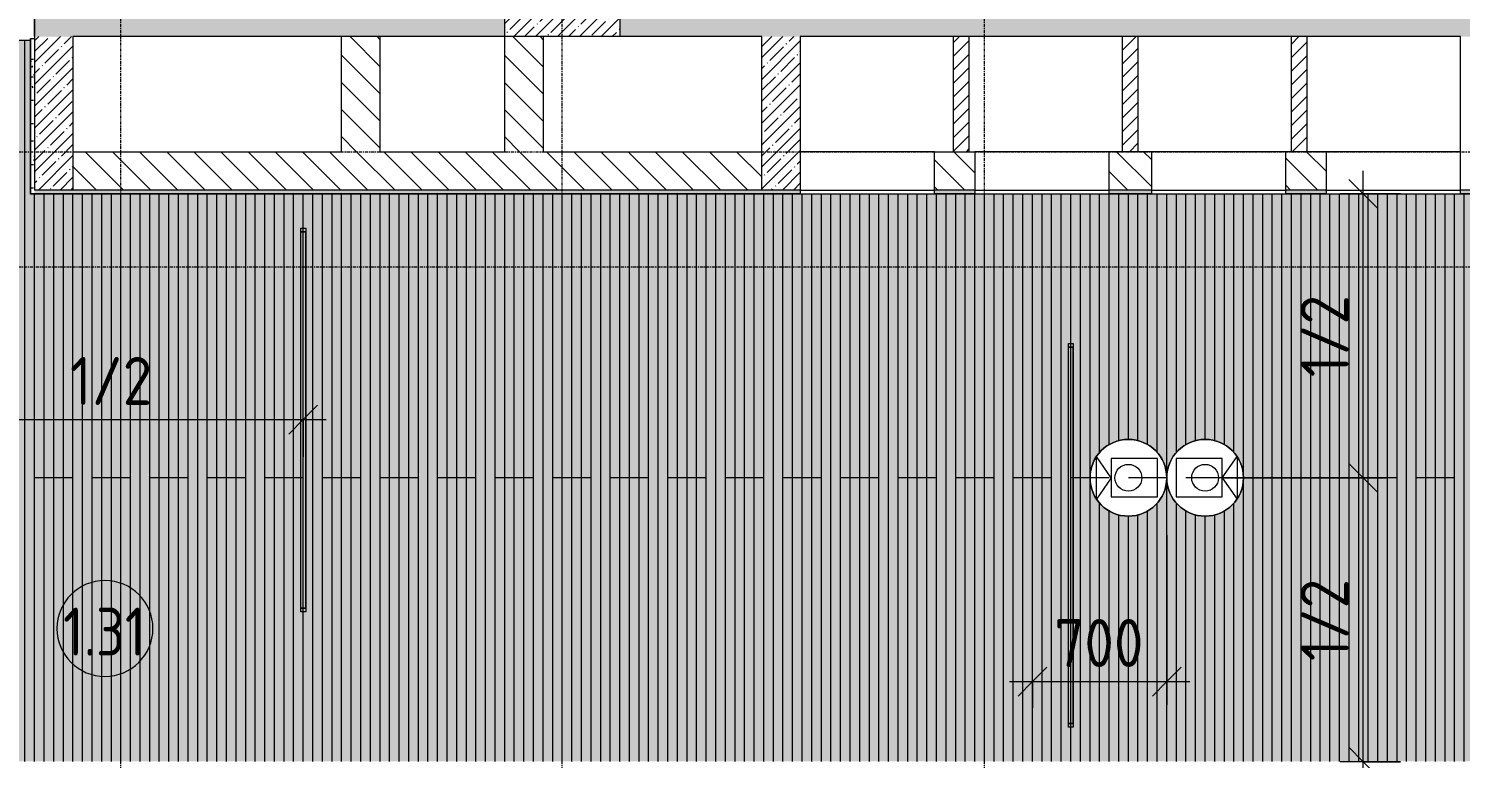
# Model space of a CAD drawing. Header units: millimetres. Extents: x 35928 to 232966, y -8553 to 29000.
# Drawn here: x 51679 to 59140, y 7937 to 11741 of the extents above; entities that cross this region are included whole.
import ezdxf

# ---------------------------------------------------------------- set-up
doc = ezdxf.new("R2010")
doc.units = ezdxf.units.MM
doc.linetypes.add('ADSK_Штрих_ш2 п1', pattern=[300, 200, -100])
doc.linetypes.add('Осевая', pattern=[31.75, 6.35, -4.7625, 15.875, -4.7625])
for name, color, linetype, lineweight in [('A-ANNO-DIMS', 7, 'Continuous', 9), ('A-ANNO-DIMS-100', 7, 'Continuous', 9), ('A-AREA-IDEN', 7, 'Continuous', 9), ('A-CLNG-PATT', 7, 'Continuous', 9), ('A-DETL-2', 7, 'ADSK_Штрих_ш2 п1', 9), ('A-WALL', 7, 'Continuous', 9), ('I-WALL', 7, 'Continuous', 9), ('S-COLS', 7, 'Continuous', 9), ('Оси-2', 7, 'Осевая', 9)]:
    doc.layers.add(name, color=color, linetype=linetype, lineweight=lineweight)
for name, color, linetype, lineweight, true_color in [('A-CLNG-1', 7, 'Continuous', 9, 0xeaeaea), ('A-WALL-1', 7, 'Continuous', 9, 0x3c3c3c), ('A-WALL-FNSH-1', 7, 'Continuous', 9, 0x3c3c3c), ('E-LITE-EQPM-1', 7, 'Continuous', 9, 0xff8080), ('I-WALL-1', 7, 'Continuous', 9, 0x535353), ('Q-SPCQ-3', 7, 'Continuous', 9, 0x008040), ('S-COLS-1', 9, 'Continuous', 9, 0x808080), ('S-COLS-2', 7, 'Continuous', 9, 0x3c3c3c)]:
    doc.layers.add(name, color=color, linetype=linetype, lineweight=lineweight, true_color=true_color)
doc.layers.add('A-CLNG-PATT-1', color=7, linetype='Continuous', lineweight=9, transparency=1)
doc.styles.add('GOST Common', font='GOST_Common.ttf', dxfattribs={"width": 0.9, "height": 250})
doc.styles.add('ISOCPEUR', font='isocpeur.ttf', dxfattribs={"width": 0.9, "height": 250})
doc.dimstyles.new('ISO-2_5_0_9К_БОЛЬШОЙ', dxfattribs={"dimscale": 304.8, "dimtxt": 248.995294, "dimasz": 0.492126, "dimexe": 0.393701, "dimexo": 0.984252, "dimgap": 0, "dimtad": 1, "dimdec": 0, "dimrnd": 10, "dimzin": 0, "dimdsep": 46, "dimtxsty": 'ISOCPEUR', "dimblk1": 'OBLIQUE', "dimblk2": 'OBLIQUE', "dimsah": 1, "dimcen": 0.09, "dimdle": 0.393701, "dimazin": 0, "dimtfac": 1, "dimtdec": 4, "dimtix": 1, "dimtmove": 0, "dimatfit": 3, "dimfxl": 1, "dimtvp": 1, "dimtolj": 1, "dimtzin": 0, "dimarcsym": 2})
pattern_1 = [(45, (0, 0), (-57.02463, 57.02463), []), (45, (57.025, 0), (-57.02463, 57.02463), [100.806, -20.161, 3.353, -16.808])]
pattern_2 = [(135, (0, 0), (-70.71068, -70.71068), [])]
pattern_3 = [(45, (0, 0), (-35.35534, 35.35534), [])]
pattern_4 = [(0, (0, 0), (121.92, 30.48), [10.058, -81.382, 10.058, -81.382, -487.68]), (0, (0, 0), (121.92, 30.48), [-182.88, 10.058, -172.822, 10.058, -81.382, -213.36]), (0, (0, 0), (121.92, 30.48), [-457.2, 10.058, -50.902, 10.058, -142.342]), (120, (45.72, 15.24), (-87.356454, 90.345817), [10.058, -81.382, 10.058, -81.382, -487.68]), (120, (45.72, 15.24), (-87.356454, 90.345817), [-182.88, 10.058, -172.822, 10.058, -81.382, -213.36]), (120, (45.72, 15.24), (-87.356454, 90.345817), [-457.2, 10.058, -50.902, 10.058, -142.342]), (240, (60.96, 76.2), (-34.563546, -120.825817), [10.058, -81.382, 10.058, -81.382, -487.68]), (240, (60.96, 76.2), (-34.563546, -120.825817), [-182.88, 10.058, -172.822, 10.058, -81.382, -213.36]), (240, (60.96, 76.2), (-34.563546, -120.825817), [-457.2, 10.058, -50.902, 10.058, -142.342])]

# ---------------------------------------------------------------- blocks, each defined once
blk = doc.blocks.new('BSC_Колонна _Прямоугольная - 600х600-23205375-Сводный план потолков 1 этажа в осях 12-23')
at = {"layer": 'S-COLS-1'}
h = blk.add_hatch(dxfattribs=at)
h.set_pattern_fill('FP_24', color=256, style=0, pattern_type=2)
h.set_pattern_definition([(45, (-54460, -12000), (-57.02463, 57.02463), []), (45, (-54402.975, -12000), (-57.02463, 57.02463), [100.806, -20.161, 3.353, -16.808])])
h.paths.add_polyline_path([(-300, -300), (300, -300), (300, 300), (-300, 300), (-300, -144)])
at = {"layer": 'S-COLS-2'}
for p, q in [((-300, 300), (300, 300)), ((-300, -300), (-300, 300)), ((300, 300), (300, -300)), ((300, -300), (-300, -300))]:
    blk.add_line(p, q, dxfattribs=at)
blk = doc.blocks.new('Downlight - Strip - 2000 мм-27655400-Сводный план потолков 1 этажа в осях 12-23')
at = {"layer": 'E-LITE-EQPM-1'}
for p, q in [((-1000, -231.3), (-1000, -205.9)), ((-1000, -205.9), (-980.9, -205.9)), ((-980.9, -231.3), (-980.9, -205.9)), ((-980.9, -205.9), (981, -205.9)), ((-980.9, -205.9), (-980.9, -231.3)), ((-980.9, -231.3), (-980.9, -205.9)), ((-980.9, -205.9), (-980.9, -231.3)), ((-980.9, -205.9), (981, -205.9)), ((-980.9, -205.9), (981, -205.9)), ((981, -205.9), (981, -231.3)), ((981, -231.3), (981, -205.9)), ((981, -205.9), (1000, -205.9)), ((981, -231.3), (981, -205.9)), ((981, -205.9), (981, -231.3)), ((1000, -205.9), (1000, -231.3)), ((-980.9, -231.3), (-1000, -231.3)), ((981, -231.3), (-980.9, -231.3)), ((981, -231.3), (-980.9, -231.3)), ((-980.9, -231.3), (981, -231.3)), ((1000, -231.3), (981, -231.3))]:
    blk.add_line(p, q, dxfattribs=at)
blk = doc.blocks.new('Видеокамера - Желтый-29504207-Сводный план потолков 1 этажа в осях 12-23')
at = {"layer": 'Q-SPCQ-3'}
for p, q in [((89, 100), (-151, 100)), ((-151, 100), (-151, -100)), ((89, 0), (166.6, 110.7)), ((89, -100), (89, 100)), ((166.6, 110.7), (166.6, -110.7)), ((89, 0), (166.6, -110.7)), ((-151, -100), (89, -100))]:
    blk.add_line(p, q, dxfattribs=at)
for radius in [200, 70]:
    blk.add_circle((0, 0), radius, dxfattribs=at)
for start, end in [(0, 180), (180, 360)]:
    blk.add_arc((0, 0), 200, start, end, dxfattribs=at)
blk = doc.blocks.new('Видеокамера - Желтый-29490382-Сводный план потолков 1 этажа в осях 12-23')
at = {"layer": 'Q-SPCQ-3'}
for p, q in [((89, 100), (-151, 100)), ((-151, 100), (-151, -100)), ((89, 0), (166.6, 110.7)), ((89, -100), (89, 100)), ((166.6, 110.7), (166.6, -110.7)), ((89, 0), (166.6, -110.7)), ((-151, -100), (89, -100))]:
    blk.add_line(p, q, dxfattribs=at)
for radius in [200, 70]:
    blk.add_circle((0, 0), radius, dxfattribs=at)
for start, end in [(0, 180), (180, 360)]:
    blk.add_arc((0, 0), 200, start, end, dxfattribs=at)
blk = doc.blocks.new('DIMBLOCK33-Сводный план потолков 1 этажа в осях 12-23')
at = {"layer": 'A-ANNO-DIMS-100', "lineweight": 20}
for p, q in [((58633.9, 9400), (58558.9, 9475)), ((58633.9, 9400), (58708.9, 9325)), ((58633.9, 7920), (58558.9, 7995)), ((58633.9, 7920), (58708.9, 7845))]:
    blk.add_line(p, q, dxfattribs=at)
at = {"layer": 'A-ANNO-DIMS-100'}
for p, q in [((57910, 9400), (58753.9, 9400)), ((58633.9, 9400), (57910, 9400)), ((58633.9, 7800), (58633.9, 9400)), ((58827.8, 7920), (58513.9, 7920)), ((58633.9, 7920), (58827.8, 7920))]:
    blk.add_line(p, q, dxfattribs=at)
at = {"layer": 'A-ANNO-DIMS-100', "color": 0, "insert": (58307.3, 8444.5), "char_height": 250, "width": 517.144, "attachment_point": 1, "rotation": 90, "line_spacing_factor": 1.149209, "style": 'ISOCPEUR'}
blk.add_mtext('1/2', dxfattribs=at)
blk = doc.blocks.new('_Oblique')
at = {"color": 0, "linetype": 'ByBlock', "lineweight": -2}
blk.add_line((-0.5, -0.5), (0.5, 0.5), dxfattribs=at)
blk = doc.blocks.new('DIMBLOCK34-Сводный план потолков 1 этажа в осях 12-23')
at = {"layer": 'A-ANNO-DIMS-100'}
for p, q in [((58633.9, 9400), (58633.9, 11000)), ((58827.8, 10880), (58513.9, 10880)), ((58633.9, 10880), (58827.8, 10880)), ((57910, 9400), (58753.9, 9400)), ((58633.9, 9400), (57910, 9400))]:
    blk.add_line(p, q, dxfattribs=at)
at = {"layer": 'A-ANNO-DIMS-100', "lineweight": 20}
for p, q in [((58633.9, 10880), (58558.9, 10955)), ((58633.9, 10880), (58708.9, 10805)), ((58633.9, 9400), (58558.9, 9475)), ((58633.9, 9400), (58708.9, 9325))]:
    blk.add_line(p, q, dxfattribs=at)
at = {"layer": 'A-ANNO-DIMS-100', "color": 0, "insert": (58307.3, 9924.5), "char_height": 250, "width": 517.144, "attachment_point": 1, "rotation": 90, "line_spacing_factor": 1.149209, "style": 'ISOCPEUR'}
blk.add_mtext('1/2', dxfattribs=at)
blk = doc.blocks.new('DIMBLOCK35-Сводный план потолков 1 этажа в осях 12-23')
at = {"layer": 'A-ANNO-DIMS-100'}
for p, q in [((57610, 9100), (57610, 8217.1)), ((57610, 8337.1), (57610, 9100)), ((56910, 8200), (56910, 8457.1)), ((56790, 8337.1), (57730, 8337.1)), ((56910, 8337.1), (56910, 8200))]:
    blk.add_line(p, q, dxfattribs=at)
at = {"layer": 'A-ANNO-DIMS-100', "lineweight": 20}
for p, q in [((56910, 8337.1), (56985, 8412.1)), ((57610, 8337.1), (57685, 8412.1)), ((56910, 8337.1), (56835, 8262.1)), ((57610, 8337.1), (57535, 8262.1))]:
    blk.add_line(p, q, dxfattribs=at)
at = {"layer": 'A-ANNO-DIMS-100', "color": 0, "insert": (57023, 8663.7), "char_height": 250, "width": 568.858, "attachment_point": 1, "line_spacing_factor": 1.149209, "style": 'ISOCPEUR'}
blk.add_mtext('700', dxfattribs=at)
blk = doc.blocks.new('Марка_Помещения - Номер-25198446-Сводный план потолков 1 этажа в осях 12-23')
at = {"layer": 'A-AREA-IDEN'}
for start, end in [(360, 180), (180, 360)]:
    blk.add_arc((0, 0), 2.5, start, end, dxfattribs=at)
blk = doc.blocks.new('DIMBLOCK78-Сводный план потолков 1 этажа в осях 12-23')
at = {"layer": 'A-ANNO-DIMS-100'}
for p, q in [((50668.3, 11000), (50668.3, 9400)), ((51390, 10880), (50548.3, 10880)), ((50668.3, 10880), (51390, 10880)), ((50610, 9400), (50788.3, 9400)), ((50668.3, 9400), (50610, 9400))]:
    blk.add_line(p, q, dxfattribs=at)
at = {"layer": 'A-ANNO-DIMS-100', "lineweight": 20}
for p, q in [((50668.3, 10880), (50593.3, 10955)), ((50668.3, 10880), (50743.3, 10805)), ((50668.3, 9400), (50593.3, 9475)), ((50668.3, 9400), (50743.3, 9325))]:
    blk.add_line(p, q, dxfattribs=at)
at = {"layer": 'A-ANNO-DIMS-100', "color": 0, "insert": (50341.6, 9924.5), "char_height": 250, "width": 517.144, "attachment_point": 1, "rotation": 90, "line_spacing_factor": 1.149209, "style": 'ISOCPEUR'}
blk.add_mtext('1/2', dxfattribs=at)
blk = doc.blocks.new('DIMBLOCK83-Сводный план потолков 1 этажа в осях 12-23')
at = {"layer": 'A-ANNO-DIMS-100'}
for p, q in [((51110, 9900), (51110, 9583.2)), ((51110, 9703.2), (51110, 9900)), ((53110, 9509.3), (53110, 9823.2)), ((51110, 9703.2), (53230, 9703.2)), ((53110, 9703.2), (53110, 9509.3))]:
    blk.add_line(p, q, dxfattribs=at)
at = {"layer": 'A-ANNO-DIMS-100', "lineweight": 20}
for p, q in [((51110, 9703.2), (51185, 9778.2)), ((53110, 9703.2), (53185, 9778.2)), ((51110, 9703.2), (51035, 9628.2)), ((53110, 9703.2), (53035, 9628.2))]:
    blk.add_line(p, q, dxfattribs=at)
at = {"layer": 'A-ANNO-DIMS-100', "color": 0, "insert": (51894.5, 10029.8), "char_height": 250, "width": 517.144, "attachment_point": 1, "line_spacing_factor": 1.149209, "style": 'ISOCPEUR'}
blk.add_mtext('1/2', dxfattribs=at)

msp = doc.modelspace()

# ---------------------------------------------------------------- hatches: boundary and pattern name
at = {"layer": 'A-CLNG-PATT'}
h = msp.add_hatch(dxfattribs=at)
h.set_pattern_fill('FP_68', color=256, style=0, pattern_type=2)
h.set_pattern_definition([(90, (54560, 11273.553), (50, -3e-15), [])])
h.paths.add_polyline_path([(75365.9, 7921), (75459, 7921), (75459, 10879), (61939, 10879), (61939, 11349), (61381, 11349), (61381, 10879), (51689, 10879), (51689, 11679), (45931, 11679), (45931, 10879), (42401, 10879), (42401, 10209), (38761, 10209), (38761, 7921), (68010, 7921), (68010, 7941), (68110, 7941), (68110, 7921), (68760, 7921), (68760, 7941), (68860, 7941), (68860, 7921), (74639.6, 7921)])
h.paths.add_polyline_path([(57610, 9400), (57615.8, 9447.9), (57632.9, 9492.9), (57660.3, 9532.6), (57696.4, 9564.6), (57739.1, 9587), (57785.9, 9598.5), (57834.1, 9598.5), (57880.9, 9587), (57923.6, 9564.6), (57959.7, 9532.6), (57987.1, 9492.9), (58004.2, 9447.9), (58010, 9400), (58004.2, 9352.1), (57987.1, 9307.1), (57959.7, 9267.4), (57923.6, 9235.4), (57880.9, 9213), (57834.1, 9201.5), (57785.9, 9201.5), (57739.1, 9213), (57696.4, 9235.4), (57660.3, 9267.4), (57632.9, 9307.1), (57615.8, 9352.1), (57613.6, 9370.1)])
h.paths.add_polyline_path([(57434.1, 9201.5), (57385.9, 9201.5), (57339.1, 9213), (57296.4, 9235.4), (57260.3, 9267.4), (57232.9, 9307.1), (57215.8, 9352.1), (57210, 9400), (57215.8, 9447.9), (57232.9, 9492.9), (57260.3, 9532.6), (57296.4, 9564.6), (57339.1, 9587), (57385.9, 9598.5), (57434.1, 9598.5), (57480.9, 9587), (57523.6, 9564.6), (57559.7, 9532.6), (57587.1, 9492.9), (57604.2, 9447.9), (57610, 9400), (57604.2, 9352.1), (57587.1, 9307.1), (57559.7, 9267.4), (57523.6, 9235.4), (57480.9, 9213)])
at = {"layer": 'A-CLNG-PATT-1'}
h = msp.add_hatch(color=256, dxfattribs=at)
h.paths.add_polyline_path([(75365.9, 7921), (75459, 7921), (75459, 10879), (61939, 10879), (61939, 11349), (61381, 11349), (61381, 10879), (51689, 10879), (51689, 11679), (45931, 11679), (45931, 10879), (42401, 10879), (42401, 10209), (38761, 10209), (38761, 7921), (68010, 7921), (68010, 7941), (68110, 7941), (68110, 7921), (68760, 7921), (68760, 7941), (68860, 7941), (68860, 7921), (74639.6, 7921)])
h.paths.add_polyline_path([(57610, 9400), (57615.8, 9447.9), (57632.9, 9492.9), (57660.3, 9532.6), (57696.4, 9564.6), (57739.1, 9587), (57785.9, 9598.5), (57834.1, 9598.5), (57880.9, 9587), (57923.6, 9564.6), (57959.7, 9532.6), (57987.1, 9492.9), (58004.2, 9447.9), (58010, 9400), (58004.2, 9352.1), (57987.1, 9307.1), (57959.7, 9267.4), (57923.6, 9235.4), (57880.9, 9213), (57834.1, 9201.5), (57785.9, 9201.5), (57739.1, 9213), (57696.4, 9235.4), (57660.3, 9267.4), (57632.9, 9307.1), (57615.8, 9352.1), (57613.6, 9370.1)])
h.paths.add_polyline_path([(57434.1, 9201.5), (57385.9, 9201.5), (57339.1, 9213), (57296.4, 9235.4), (57260.3, 9267.4), (57232.9, 9307.1), (57215.8, 9352.1), (57210, 9400), (57215.8, 9447.9), (57232.9, 9492.9), (57260.3, 9532.6), (57296.4, 9564.6), (57339.1, 9587), (57385.9, 9598.5), (57434.1, 9598.5), (57480.9, 9587), (57523.6, 9564.6), (57559.7, 9532.6), (57587.1, 9492.9), (57604.2, 9447.9), (57610, 9400), (57604.2, 9352.1), (57587.1, 9307.1), (57559.7, 9267.4), (57523.6, 9235.4), (57480.9, 9213)])
at = {"layer": 'I-WALL'}
h = msp.add_hatch(dxfattribs=at)
h.set_pattern_fill('FP_1', color=256, style=0, pattern_type=2)
h.set_pattern_definition(pattern_1)
h.paths.add_polyline_path([(59140, 11700), (60160, 11700), (60160, 11900), (54760, 11900), (54760, 11700), (58661.8, 11700)])
h.paths.add_polyline_path([(53510, 11700), (54160, 11700), (54160, 11900), (51710, 11900), (51710, 11700), (53310, 11700)])
h = msp.add_hatch(dxfattribs=at)
h.set_pattern_fill('FP_58', color=256, style=0, pattern_type=2)
h.set_pattern_definition(pattern_4)
h.paths.add_polyline_path([(51690, 10880), (51710, 10880), (51710, 11690), (51690, 11690), (51690, 10927.3)])
h = msp.add_hatch(dxfattribs=at)
h.set_pattern_fill('FP_1', color=256, style=0, pattern_type=2)
h.set_pattern_definition(pattern_1)
h.paths.add_polyline_path([(51910, 10900), (51910, 11700), (51710, 11700), (51710, 10900)])
h = msp.add_hatch(dxfattribs=at)
h.set_pattern_fill('FP_20', color=256, style=0, pattern_type=2)
h.set_pattern_definition(pattern_2)
h.paths.add_polyline_path([(53510, 11100), (53510, 11700), (53310, 11700), (53310, 11100)])
h = msp.add_hatch(dxfattribs=at)
h.set_pattern_fill('FP_20', color=256, style=0, pattern_type=2)
h.set_pattern_definition(pattern_2)
h.paths.add_polyline_path([(54360, 11100), (54360, 11700), (54160, 11700), (54160, 11100)])
h = msp.add_hatch(dxfattribs=at)
h.set_pattern_fill('FP_1', color=256, style=0, pattern_type=2)
h.set_pattern_definition(pattern_1)
h.paths.add_polyline_path([(55500, 10900), (55700, 10900), (55700, 11700), (55500, 11700), (55500, 11100)])
h = msp.add_hatch(dxfattribs=at)
h.set_pattern_fill('FP_38', color=256, style=0, pattern_type=2)
h.set_pattern_definition(pattern_3)
h.paths.add_polyline_path([(56579.2, 11100), (56579.2, 11700), (56499.2, 11700), (56499.2, 11100)])
h = msp.add_hatch(dxfattribs=at)
h.set_pattern_fill('FP_38', color=256, style=0, pattern_type=2)
h.set_pattern_definition(pattern_3)
h.paths.add_polyline_path([(57459.2, 11100), (57459.2, 11700), (57379.2, 11700), (57379.2, 11100)])
h = msp.add_hatch(dxfattribs=at)
h.set_pattern_fill('FP_38', color=256, style=0, pattern_type=2)
h.set_pattern_definition(pattern_3)
h.paths.add_polyline_path([(58339.2, 11100), (58339.2, 11700), (58259.2, 11700), (58259.2, 11100)])
h = msp.add_hatch(dxfattribs=at)
h.set_pattern_fill('FP_20', color=256, style=0, pattern_type=2)
h.set_pattern_definition(pattern_2)
h.paths.add_polyline_path([(58230, 10900), (58440, 10900), (58440, 11100), (58230, 11100)])
h.paths.add_polyline_path([(57310, 10900), (57530, 10900), (57530, 11100), (57310, 11100)])
h.paths.add_polyline_path([(56610, 10900), (56610, 11100), (56400, 11100), (56400, 10900)])
h.paths.add_polyline_path([(55500, 10900), (55500, 11100), (51910, 11100), (51910, 10900), (52851.7, 10900)])
h = msp.add_hatch(dxfattribs=at)
h.set_pattern_fill('FP_58', color=256, style=0, pattern_type=2)
h.set_pattern_definition(pattern_4)
h.paths.add_polyline_path([(61380, 10880), (61380, 10900), (59140, 10900), (59140, 10880), (60114.4, 10880)])
h.paths.add_polyline_path([(58440, 10880), (58440, 10900), (58230, 10900), (58230, 10880)])
h.paths.add_polyline_path([(57530, 10880), (57530, 10900), (57310, 10900), (57310, 10880)])
h.paths.add_polyline_path([(56610, 10880), (56610, 10900), (56400, 10900), (56400, 10880)])
h.paths.add_polyline_path([(55700, 10880), (55700, 10900), (51710, 10900), (51710, 10880), (52851.7, 10880)])

# ---------------------------------------------------------------- linework, layer by layer
at = {"layer": 'A-CLNG-1'}
for p, q in [((51689, 11679), (45931, 11679)), ((51689, 10879), (51689, 11679)), ((61381, 10879), (51689, 10879))]:
    msp.add_line(p, q, dxfattribs=at)
at = {"layer": 'A-DETL-2'}
msp.add_line((72010, 9400), (42760, 9400), dxfattribs=at)
at = {"layer": 'A-WALL'}
for p, q in [((57530, 11100), (57310, 11100)), ((58440, 11100), (58230, 11100))]:
    msp.add_line(p, q, dxfattribs=at)
at = {"layer": 'A-WALL-1'}
for p, q in [((51709, 11700), (51709, 11900)), ((51710, 11900), (51710, 10900)), ((51690, 10880), (51690, 11690)), ((51690, 11690), (51710, 11690)), ((51710, 11700), (51709, 11700)), ((54160, 11700), (51910, 11700)), ((51910, 11700), (51910, 10900)), ((53310, 11100), (53310, 11700)), ((53510, 11700), (53510, 11100)), ((54160, 11100), (54160, 11700)), ((54360, 11700), (54360, 11100)), ((55500, 11700), (54760, 11700)), ((55500, 10900), (55500, 11700)), ((56499.2, 11700), (55700, 11700)), ((55700, 11700), (55700, 10880)), ((59140, 11700), (56499.2, 11700)), ((56499.2, 11100), (56499.2, 11700)), ((56579.2, 11700), (56579.2, 11100)), ((57379.2, 11100), (57379.2, 11700)), ((57459.2, 11700), (57459.2, 11100)), ((58259.2, 11100), (58259.2, 11700)), ((58339.2, 11700), (58339.2, 11100)), ((59140, 10880), (59140, 11700)), ((51910, 11100), (53310, 11100)), ((53510, 11100), (54160, 11100)), ((54360, 11100), (55500, 11100)), ((56400, 10880), (56400, 11100)), ((56400, 11100), (56610, 11100)), ((56610, 11100), (56610, 10880)), ((57310, 10880), (57310, 11100)), ((57530, 11100), (57530, 10880)), ((58230, 10880), (58230, 11100)), ((58440, 11100), (58440, 10880)), ((55700, 10900), (51710, 10900)), ((56610, 10900), (56400, 10900)), ((57530, 10900), (57310, 10900)), ((58440, 10900), (58230, 10900)), ((61360, 10900), (59140, 10900)), ((55700, 10880), (51690, 10880)), ((56610, 10880), (56400, 10880)), ((57530, 10880), (57310, 10880)), ((58440, 10880), (58230, 10880)), ((61380, 10880), (59140, 10880))]:
    msp.add_line(p, q, dxfattribs=at)
at = {"layer": 'A-WALL-FNSH-1'}
for p, q in [((51689, 11679), (51689, 11690)), ((51689, 11690), (51690, 11690)), ((55700, 10880), (55700, 10879)), ((56400, 10879), (56400, 10880)), ((56610, 10880), (56610, 10879)), ((57310, 10879), (57310, 10880)), ((57530, 10880), (57530, 10879)), ((58230, 10879), (58230, 10880)), ((58440, 10880), (58440, 10879)), ((59140, 10879), (59140, 10880))]:
    msp.add_line(p, q, dxfattribs=at)
at = {"layer": 'I-WALL-1'}
for p, q in [((56400, 11100), (55700, 11100)), ((57310, 11100), (56610, 11100)), ((58230, 11100), (57530, 11100)), ((59140, 11100), (58440, 11100)), ((55700, 10900), (56400, 10900)), ((56610, 10900), (57310, 10900)), ((57530, 10900), (58230, 10900)), ((58440, 10900), (59140, 10900)), ((55700, 10880), (56400, 10880)), ((56610, 10880), (57310, 10880)), ((57530, 10880), (58230, 10880)), ((58440, 10880), (59140, 10880))]:
    msp.add_line(p, q, dxfattribs=at)
at = {"layer": 'Оси-2'}
for p, q in [((52160, 593.7), (52160, 24898.1)), ((54460, 593.7), (54460, 24898.1)), ((56660, 593.7), (56660, 24898.1)), ((39228, 11100), (82300, 11100)), ((40498, 10500), (82300, 10500))]:
    msp.add_line(p, q, dxfattribs=at)

# ---------------------------------------------------------------- block references
at = {"layer": 'A-AREA-IDEN', "xscale": 99.99999999999993, "yscale": 99.99999999999993, "zscale": 99.99999999999993}
msp.add_blockref('Марка_Помещения - Номер-25198446-Сводный план потолков 1 этажа в осях 12-23', (52076.7, 8614.3), dxfattribs=at)
at = {"layer": 'E-LITE-EQPM-1', "rotation": 90}
for p in [(52891.4, 9700.6), (56891.4, 9100.6)]:
    msp.add_blockref('Downlight - Strip - 2000 мм-27655400-Сводный план потолков 1 этажа в осях 12-23', p, dxfattribs=at)
at = {"layer": 'Q-SPCQ-3', "rotation": 180}
msp.add_blockref('Видеокамера - Желтый-29504207-Сводный план потолков 1 этажа в осях 12-23', (57410, 9400), dxfattribs=at)
at = {"layer": 'Q-SPCQ-3'}
msp.add_blockref('Видеокамера - Желтый-29490382-Сводный план потолков 1 этажа в осях 12-23', (57810, 9400), dxfattribs=at)
at = {"layer": 'S-COLS'}
msp.add_blockref('BSC_Колонна _Прямоугольная - 600х600-23205375-Сводный план потолков 1 этажа в осях 12-23', (54460, 12000), dxfattribs=at)

# ---------------------------------------------------------------- texts
at = {"layer": 'A-AREA-IDEN', "insert": (51858.7, 8722.9), "char_height": 250, "width": 548.354, "attachment_point": 1, "style": 'GOST Common'}
msp.add_mtext('1.31', dxfattribs=at)

# ---------------------------------------------------------------- dimensions: what is measured, and where the dimension line sits
at = {"layer": 'A-ANNO-DIMS'}
for base, p1, p2, override, picture, middle in [((50668.3, 9400), (51690, 10880), (50910, 9400), {"dimpost": '<>', "dimfxl": 1672.961426}, 'DIMBLOCK78-Сводный план потолков 1 этажа в осях 12-23', (50543.3, 10140)), ((58633.9, 10880), (57610, 9400), (58527.8, 10880), {"dimpost": '<>', "dimfxl": 1741.480531}, 'DIMBLOCK34-Сводный план потолков 1 этажа в осях 12-23', (58508.9, 10140)), ((58633.9, 9400), (58527.8, 7920), (57610, 9400), {"dimpost": '<>', "dimfxl": 1741.480531}, 'DIMBLOCK33-Сводный план потолков 1 этажа в осях 12-23', (58508.9, 8660))]:
    dim = msp.add_linear_dim(base=base, p1=p1, p2=p2, angle=90, text='1/2', dimstyle='ISO-2_5_0_9К_БОЛЬШОЙ', override=override, dxfattribs=at)
    dim.commit()
    dim.dimension.update_dxf_attribs({"geometry": picture, "text_midpoint": middle})
dim = msp.add_linear_dim(base=(53110, 9703.2), p1=(51110, 9600), p2=(53110, 9809.3), text='1/2', dimstyle='ISO-2_5_0_9К_БОЛЬШОЙ', override={"dimpost": '<>', "dimfxl": 2010.919806}, dxfattribs=at)
dim.commit()
dim.dimension.update_dxf_attribs({"geometry": 'DIMBLOCK83-Сводный план потолков 1 этажа в осях 12-23', "text_midpoint": (52110, 9828.2)})
dim = msp.add_linear_dim(base=(57610, 8337.1), p1=(56910, 7900), p2=(57610, 9400), dimstyle='ISO-2_5_0_9К_БОЛЬШОЙ', override={"dimpost": '<>', "dimfxl": 1655.294536}, dxfattribs=at)
dim.commit()
dim.dimension.update_dxf_attribs({"geometry": 'DIMBLOCK35-Сводный план потолков 1 этажа в осях 12-23', "text_midpoint": (57260, 8462.1)})

doc.saveas('drawing.dxf')
